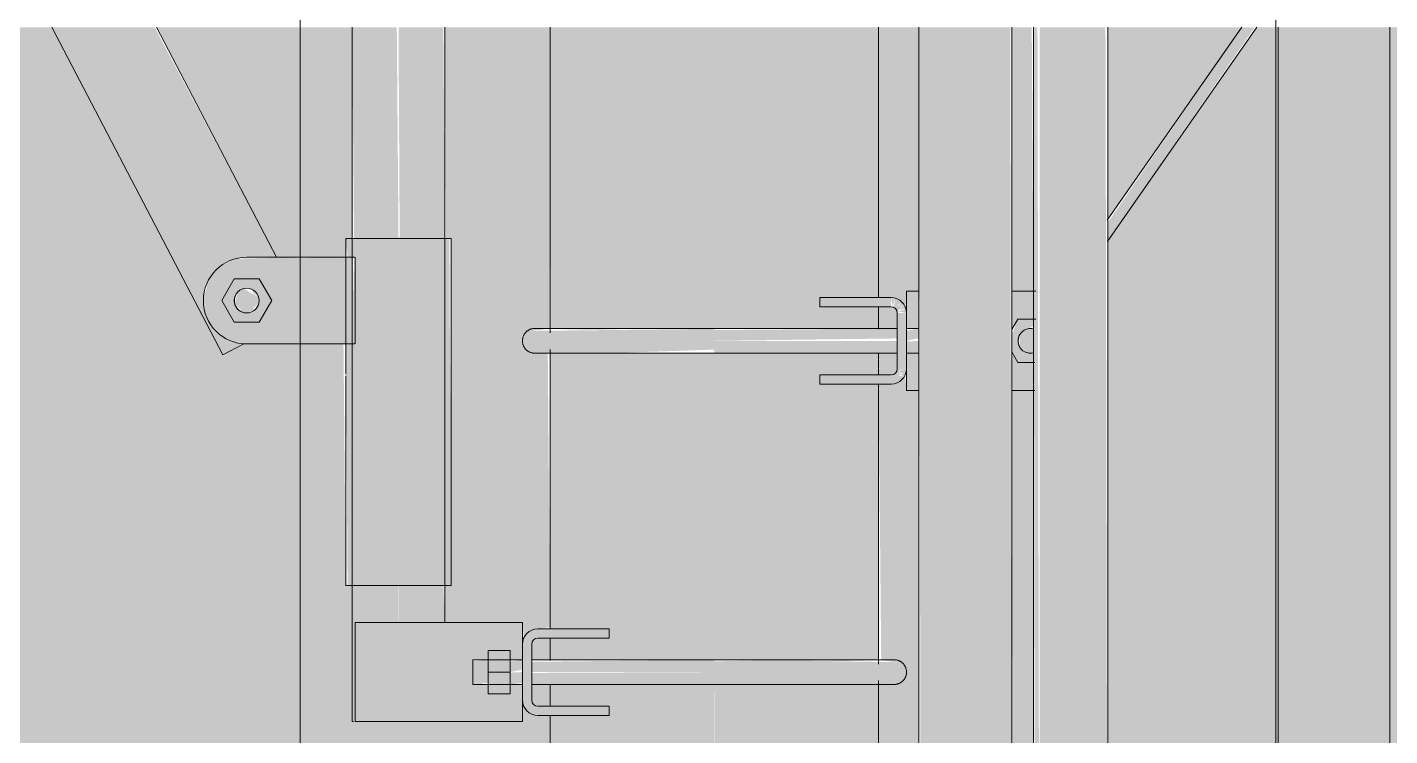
# Model space of a CAD drawing. Header units: inches. Extents: x 20426 to 92531, y -195 to 750.
# Drawn here: x 32822.23 to 32849.72, y 127.71 to 142.02 of the extents above; entities that cross this region are included whole.
import ezdxf

# ---------------------------------------------------------------- set-up
doc = ezdxf.new("R2010")
doc.units = ezdxf.units.IN
doc.header["$MEASUREMENT"] = 0
for name, color, linetype, lineweight in [('A-DOOR', 31, 'Continuous', 13), ('A-WALL-PATT', 111, 'Continuous', 13), ('Q-SPCQ', 91, 'Continuous', 9)]:
    doc.layers.add(name, color=color, linetype=linetype, lineweight=lineweight)

# ---------------------------------------------------------------- blocks, each defined once
blk = doc.blocks.new('opening - opening-837279-Elevation - North')
at = {"layer": 'A-DOOR'}
h = blk.add_hatch(color=256, dxfattribs=at)
h.paths.add_polyline_path([(-25970.39, 2.244), (-25834.39, 2.244), (-25834.39, 36), (-25726.39, 36), (-25726.39, 45.518), (-25970.39, 45.518), (-25970.39, 21.242)], flags=0)
h.paths.add_polyline_path([(-25822.578, 128.125), (-25822.65, 128.167), (-25822.609, 128.312), (-25822.58, 128.136)], flags=0)
h.paths.add_polyline_path([(-25971.39, 48), (-25971.39, 51.482), (-25726.39, 51.482), (-25726.39, 93.768), (-25971.39, 93.768), (-25971.39, 99.732), (-25726.39, 99.732), (-25726.39, 142.018), (-25805.39, 142.018), (-25805.39, 120.312), (-25780.838, 120.258), (-25780.64, 120), (-25780.882, 119.728), (-25781.186, 119.581), (-25782.876, 116.661), (-25784.007, 114.949), (-25785.123, 113.461), (-25785.324, 113.015), (-25785.434, 112.476), (-25786.133, 108.197), (-25786.351, 104.823), (-25786.369, 101.312), (-25794.204, 101.312), (-25794.223, 106.007), (-25794.505, 108.856), (-25795.264, 113.208), (-25795.765, 113.999), (-25796.949, 115.57), (-25798.47, 118.011), (-25799.408, 119.696), (-25799.649, 119.728), (-25799.89, 119.812), (-25800.14, 119.812), (-25800.14, 117.812), (-25801.519, 116.434), (-25801.475, 116.39), (-25803.596, 114.268), (-25803.64, 114.312), (-25805.39, 114.312), (-25805.39, 114), (-25807.89, 114), (-25807.89, 117.353), (-25810.828, 118.688), (-25810.828, 118.563), (-25811.078, 118.605), (-25811.114, 118.688), (-25812.578, 118.688), (-25812.578, 118.813), (-25815.14, 118.813), (-25815.182, 119.437), (-25815.328, 119.437), (-25815.332, 119.75), (-25815.703, 119.75), (-25815.703, 119.312), (-25815.453, 119.312), (-25815.453, 119.125), (-25815.703, 119.125), (-25815.703, 116), (-25822.328, 116), (-25822.379, 119.76), (-25822.678, 119.799), (-25822.831, 120), (-25822.678, 120.2), (-25822.328, 120.25), (-25822.328, 128.125), (-25822.578, 128.136), (-25822.578, 128.312), (-25822.328, 128.317), (-25822.328, 128.75), (-25822.703, 128.75), (-25822.703, 128.437), (-25822.89, 128.437), (-25822.89, 128), (-25826.328, 128), (-25826.328, 130.75), (-25826.453, 130.75), (-25826.501, 135.625), (-25828.522, 135.618), (-25828.945, 135.416), (-25832.384, 142.018), (-25971.39, 142.018), (-25971.39, 145), (-25971.89, 144.945), (-25971.89, 48)], flags=0)
h.paths.add_polyline_path([(-25815.182, 119.281), (-25815.232, 119.364), (-25815.151, 119.357)], flags=0)
h.paths.add_polyline_path([(-25815.232, 119.217), (-25815.296, 119.324), (-25815.182, 119.281)], flags=0)
h.paths.add_polyline_path([(-25815.372, 119.136), (-25815.328, 119.285), (-25815.232, 119.217), (-25815.328, 119.154)], flags=0)
h.paths.add_polyline_path([(-25815.453, 119.125), (-25815.39, 119.204), (-25815.39, 119.133)], flags=0)
h.paths.add_polyline_path([(-25815.151, 119.357), (-25815.232, 119.422), (-25815.14, 119.437)], flags=0)
h.paths.add_polyline_path([(-25815.332, 120.25), (-25815.328, 120.25), (-25815.315, 120.562), (-25815.315, 120.6), (-25815.265, 120.671), (-25815.296, 120.719), (-25815.389, 120.687), (-25815.421, 120.687), (-25815.453, 120.687), (-25815.703, 120.683), (-25815.703, 120.25)], flags=0)
h.paths.add_polyline_path([(-25807.89, 120.384), (-25807.89, 122), (-25807.64, 122), (-25807.64, 142.018), (-25808.069, 142.018), (-25811.078, 137.708), (-25811.078, 121.813), (-25810.828, 121.813), (-25810.828, 121.719), (-25810.759, 121.688)], flags=0)
h.paths.add_polyline_path([(-25815.14, 120.562), (-25815.14, 122.563), (-25815.012, 122.611), (-25814.953, 123.063), (-25814.89, 123.063), (-25814.89, 134.687), (-25815.14, 134.687), (-25815.182, 135.125), (-25815.328, 135.125), (-25815.332, 135.437), (-25815.703, 135.437), (-25815.703, 135), (-25815.453, 135), (-25815.453, 134.812), (-25815.703, 134.812), (-25815.651, 129.241), (-25815.352, 129.2), (-25815.199, 129), (-25815.383, 128.798), (-25815.703, 128.75), (-25815.703, 120.875), (-25815.296, 120.833), (-25815.182, 120.719), (-25815.151, 120.643)], flags=0)
h.paths.add_polyline_path([(-25812.89, 122.688), (-25812.887, 123.063), (-25812.578, 123.063), (-25812.578, 134.687), (-25813.015, 134.687), (-25812.987, 123.063), (-25812.926, 123.063), (-25812.902, 122.813)], flags=0)
h.paths.add_polyline_path([(-25822.659, 128.136), (-25822.799, 128.217), (-25822.642, 128.312), (-25822.656, 128.167)], flags=0)
h.paths.add_polyline_path([(-25822.799, 128.217), (-25822.799, 128.3), (-25822.734, 128.281)], flags=0)
h.paths.add_polyline_path([(-25822.848, 128.281), (-25822.848, 128.36), (-25822.799, 128.31)], flags=0)
h.paths.add_polyline_path([(-25822.88, 128.357), (-25822.848, 128.43), (-25822.811, 128.375), (-25822.848, 128.365)], flags=0)
h.paths.add_polyline_path([(-25822.328, 129.25), (-25822.328, 129.687), (-25822.578, 129.687), (-25822.578, 129.875), (-25822.328, 129.908), (-25822.379, 135.448), (-25822.678, 135.486), (-25822.831, 135.687), (-25822.678, 135.888), (-25822.328, 135.937), (-25822.328, 142.018), (-25824.453, 142.018), (-25824.43, 137.75), (-25824.328, 137.75), (-25824.364, 130.75), (-25824.453, 130.75), (-25824.453, 130), (-25822.89, 130), (-25822.848, 129.562), (-25822.703, 129.562), (-25822.698, 129.25)], flags=0)
h.paths.add_polyline_path([(-25822.89, 129.562), (-25822.848, 129.635), (-25822.799, 129.578), (-25822.88, 129.564)], flags=0)
h.paths.add_polyline_path([(-25822.799, 129.783), (-25822.656, 129.833), (-25822.703, 129.715), (-25822.734, 129.737)], flags=0)
h.paths.add_polyline_path([(-25822.848, 129.719), (-25822.799, 129.783), (-25822.734, 129.676), (-25822.799, 129.7)], flags=0)
h.paths.add_polyline_path([(-25822.686, 129.625), (-25822.88, 129.643), (-25822.799, 129.69), (-25822.698, 129.632)], flags=0)
h.paths.add_polyline_path([(-25822.61, 129.683), (-25822.64, 129.867), (-25822.58, 129.864), (-25822.609, 129.687)], flags=0)
h.paths.add_polyline_path([(-25815.182, 134.969), (-25815.315, 135.06), (-25815.164, 135.014)], flags=0)
h.paths.add_polyline_path([(-25815.232, 134.904), (-25815.296, 135.011), (-25815.182, 134.969)], flags=0)
h.paths.add_polyline_path([(-25815.372, 134.823), (-25815.328, 134.972), (-25815.232, 134.904), (-25815.328, 134.841)], flags=0)
h.paths.add_polyline_path([(-25815.453, 134.812), (-25815.39, 134.892), (-25815.39, 134.821)], flags=0)
h.paths.add_polyline_path([(-25815.151, 135.044), (-25815.315, 135.096), (-25815.14, 135.125)], flags=0)
h.paths.add_polyline_path([(-25815.332, 135.937), (-25815.328, 135.937), (-25815.315, 136.25), (-25815.315, 136.287), (-25815.265, 136.358), (-25815.296, 136.406), (-25815.389, 136.375), (-25815.421, 136.375), (-25815.453, 136.375), (-25815.703, 136.371), (-25815.703, 135.937)], flags=0)
h.paths.add_polyline_path([(-25815.14, 136.25), (-25815.14, 136.687), (-25814.89, 136.687), (-25814.89, 142.018), (-25815.703, 142.018), (-25815.703, 136.562), (-25815.296, 136.521), (-25815.182, 136.406), (-25815.151, 136.331)], flags=0)
h.paths.add_polyline_path([(-25812.739, 136.687), (-25812.578, 136.687), (-25812.614, 142.018), (-25813.015, 142.018), (-25813.015, 136.687), (-25812.743, 136.687)], flags=0)
h.paths.add_polyline_path([(-25827.516, 137.375), (-25826.453, 137.375), (-25826.417, 137.75), (-25826.328, 137.75), (-25826.328, 142.018), (-25830.27, 142.018), (-25827.851, 137.375), (-25827.517, 137.375)], flags=0)
h.paths.add_polyline_path([(-25811.078, 138.144), (-25808.374, 142.018), (-25811.078, 142.018)], flags=0)
blk = doc.blocks.new('Basketball_Backstop-Performance_Sports_Systems-3103-Ceiling_Hung - 27_-0_ to 27_-11 7_8_-V92-Elevation - North')
at = {"layer": 'Q-SPCQ'}
h = blk.add_hatch(color=256, dxfattribs=at)
h.paths.add_polyline_path([(-25828.938, 135.402), (-25828.531, 135.635), (-25828.843, 135.723), (-25829.029, 135.849), (-25829.202, 136.051), (-25829.21, 136.062), (-25829.318, 136.427), (-25829.302, 136.695), (-25829.291, 136.744), (-25829.21, 136.939), (-25829.055, 137.131), (-25828.855, 137.272), (-25828.585, 137.358), (-25828.161, 137.375), (-25827.851, 137.375), (-25830.31, 142.018), (-25832.384, 142.018), (-25828.968, 135.46)], flags=0)
h.paths.add_polyline_path([(-25828.453, 136.25), (-25828.274, 136.326), (-25828.328, 136.346), (-25828.444, 136.256)], flags=0)
h.paths.add_polyline_path([(-25828.211, 136.565), (-25828.338, 136.721), (-25828.328, 136.654), (-25828.214, 136.567)], flags=0)
h.paths.add_polyline_path([(-25833.421, 147.982), (-25833.377, 147.982), (-25855.441, 190.268), (-25857.519, 190.268), (-25835.455, 147.982), (-25833.519, 147.982)], flags=0)
h.paths.add_polyline_path([(-25858.512, 196.232), (-25880.576, 238.518), (-25882.654, 238.518), (-25860.59, 196.232), (-25858.526, 196.232)], flags=0)
h.paths.add_polyline_path([(-25883.908, 244.482), (-25883.647, 244.482), (-25905.71, 286.768), (-25906.34, 286.768), (-25906.413, 286.681), (-25906.772, 286.474), (-25906.942, 286.447), (-25907.214, 286.464), (-25907.345, 286.51), (-25907.591, 286.661), (-25907.773, 286.738), (-25885.695, 244.482), (-25883.956, 244.482)], flags=0)
h = blk.add_hatch(color=256, dxfattribs=at)
h.paths.add_polyline_path([(-25819.873, 116), (-25819.015, 116), (-25819.035, 119.759), (-25822.328, 119.75), (-25822.328, 116), (-25820.671, 116)], flags=0)
h.paths.add_polyline_path([(-25821.486, 120.222), (-25820.651, 120.245), (-25819.015, 120.25), (-25819.015, 128.75), (-25822.328, 128.75), (-25822.319, 128.312), (-25821.207, 128.312), (-25821.207, 128.125), (-25822.328, 128.125), (-25822.325, 120.241), (-25821.506, 120.223)], flags=0)
h.paths.add_polyline_path([(-25819.873, 129.25), (-25819.015, 129.25), (-25819.015, 135.446), (-25822.328, 135.438), (-25822.318, 129.875), (-25821.207, 129.875), (-25821.207, 129.687), (-25822.328, 129.687), (-25822.319, 129.25), (-25820.607, 129.25)], flags=0)
h.paths.add_polyline_path([(-25821.486, 135.91), (-25820.575, 135.932), (-25819.015, 135.937), (-25819.015, 142.018), (-25822.328, 142.018), (-25822.314, 135.928), (-25821.506, 135.911)], flags=0)
h.paths.add_polyline_path([(-25819.634, 147.982), (-25819.015, 147.982), (-25819.015, 152.543), (-25819.801, 152.543), (-25820.11, 161.759), (-25821.886, 161.75), (-25822.328, 161.75), (-25822.306, 147.982), (-25819.873, 147.982)], flags=0)
h.paths.add_polyline_path([(-25821.486, 162.222), (-25820.448, 162.244), (-25820.078, 162.248), (-25820.878, 190.268), (-25822.328, 190.268), (-25822.296, 162.241), (-25821.506, 162.223)], flags=0)
h.paths.add_polyline_path([(-25819.015, 187.186), (-25819.015, 190.268), (-25819.103, 190.268), (-25819.065, 188.927)], flags=0)
h.paths.add_polyline_path([(-25822.054, 196.232), (-25821.049, 196.232), (-25821.884, 224.125), (-25822.328, 224.125), (-25822.273, 196.232), (-25822.215, 196.232)], flags=0)
h.paths.add_polyline_path([(-25819.015, 196.232), (-25819.015, 224.75), (-25820.088, 224.75), (-25819.274, 196.232)], flags=0)
h.paths.add_polyline_path([(-25821.998, 224.312), (-25821.851, 224.312), (-25821.884, 224.75), (-25822.328, 224.75), (-25822.328, 224.312), (-25822.215, 224.312)], flags=0)
h.paths.add_polyline_path([(-25821.877, 225.25), (-25821.89, 225.687), (-25822.328, 225.687), (-25822.328, 225.25), (-25821.884, 225.25)], flags=0)
h.paths.add_polyline_path([(-25819.582, 225.25), (-25819.015, 225.25), (-25819.015, 238.518), (-25820.481, 238.518), (-25820.102, 225.25), (-25819.634, 225.25)], flags=0)
h.paths.add_polyline_path([(-25822.215, 225.875), (-25821.895, 225.875), (-25822.256, 238.518), (-25822.328, 238.518), (-25822.328, 225.875), (-25822.253, 225.875)], flags=0)
h.paths.add_polyline_path([(-25819.681, 244.482), (-25819.015, 244.482), (-25819.015, 281.375), (-25821.149, 281.375), (-25821.149, 280.937), (-25821.579, 280.918), (-25821.636, 279.687), (-25821.657, 279.687), (-25820.652, 244.482), (-25819.873, 244.482)], flags=0)
h = blk.add_hatch(color=256, dxfattribs=at)
h.paths.add_polyline_path([(-25818.158, 116), (-25815.703, 116), (-25815.703, 119.125), (-25816.823, 119.125), (-25816.823, 119.312), (-25815.703, 119.312), (-25815.703, 119.75), (-25819.015, 119.75), (-25819.015, 116)], flags=0)
h.paths.add_polyline_path([(-25816.659, 120.25), (-25815.703, 120.25), (-25815.703, 120.687), (-25816.823, 120.687), (-25816.823, 120.875), (-25815.703, 120.875), (-25815.703, 128.759), (-25818.158, 128.768), (-25819.015, 128.75), (-25818.993, 120.25), (-25816.673, 120.25)], flags=0)
h.paths.add_polyline_path([(-25816.545, 129.222), (-25815.703, 129.241), (-25815.703, 134.812), (-25816.823, 134.812), (-25816.823, 135), (-25815.703, 135), (-25815.703, 135.437), (-25819.015, 135.437), (-25819.015, 129.241), (-25816.631, 129.228)], flags=0)
h.paths.add_polyline_path([(-25816.744, 135.937), (-25815.703, 135.937), (-25815.703, 136.375), (-25816.823, 136.375), (-25816.823, 136.562), (-25815.703, 136.562), (-25815.703, 142.018), (-25819.015, 142.018), (-25819.015, 135.937), (-25816.823, 135.937)], flags=0)
h.paths.add_polyline_path([(-25819.015, 147.982), (-25815.703, 147.982), (-25815.703, 161.125), (-25816.823, 161.125), (-25816.823, 161.312), (-25815.703, 161.312), (-25815.703, 161.75), (-25818.289, 161.75), (-25818.282, 160.798), (-25818.307, 152.543), (-25819.015, 152.543), (-25819.015, 151.422)], flags=0)
h.paths.add_polyline_path([(-25818.282, 162.25), (-25815.703, 162.25), (-25815.703, 162.687), (-25816.823, 162.687), (-25816.823, 162.875), (-25815.703, 162.875), (-25815.703, 190.268), (-25819.015, 190.268), (-25819.015, 187.186), (-25818.303, 162.25)], flags=0)
h.paths.add_polyline_path([(-25818.282, 196.232), (-25815.703, 196.232), (-25815.741, 224.758), (-25818.158, 224.768), (-25819.015, 224.75), (-25819.015, 196.232), (-25818.307, 196.232)], flags=0)
h.paths.add_polyline_path([(-25816.545, 225.222), (-25815.703, 225.241), (-25815.732, 238.518), (-25819.015, 238.518), (-25819.015, 225.241), (-25816.673, 225.231)], flags=0)
h.paths.add_polyline_path([(-25816.264, 244.482), (-25815.703, 244.482), (-25815.703, 281.375), (-25819.015, 281.375), (-25819.015, 244.482), (-25816.673, 244.482)], flags=0)
h = blk.add_hatch(color=256, dxfattribs=at)
h.paths.add_polyline_path([(-25826.31, 128), (-25826.265, 128), (-25826.265, 130), (-25825.39, 130), (-25825.397, 130.75), (-25826.328, 130.75), (-25826.328, 128)], flags=0)
h.paths.add_polyline_path([(-25825.39, 137.75), (-25825.425, 142.018), (-25826.328, 142.018), (-25826.286, 137.75), (-25825.414, 137.75)], flags=0)
h.paths.add_polyline_path([(-25825.39, 147.982), (-25825.39, 190.268), (-25826.328, 190.268), (-25826.277, 147.982), (-25825.44, 147.982)], flags=0)
h.paths.add_polyline_path([(-25825.39, 196.232), (-25825.39, 224), (-25826.265, 224), (-25826.296, 226), (-25826.328, 226), (-25826.296, 196.232), (-25825.559, 196.232)], flags=0)
h = blk.add_hatch(color=256, dxfattribs=at)
h.paths.add_polyline_path([(-25825.39, 130), (-25824.453, 130), (-25824.485, 130.75), (-25825.39, 130.75)], flags=0)
h.paths.add_polyline_path([(-25824.485, 137.75), (-25824.453, 137.75), (-25824.485, 142.018), (-25825.39, 142.018), (-25825.366, 137.75), (-25824.569, 137.75)], flags=0)
h.paths.add_polyline_path([(-25824.453, 147.982), (-25824.485, 190.268), (-25825.39, 190.268), (-25825.341, 147.982), (-25824.478, 147.982)], flags=0)
h.paths.add_polyline_path([(-25825.39, 196.232), (-25824.453, 196.232), (-25824.487, 224), (-25825.39, 224), (-25825.39, 198.304)], flags=0)
h = blk.add_hatch(color=256, dxfattribs=at)
h.paths.add_polyline_path([(-25811.078, 137.708), (-25808.114, 142.018), (-25808.374, 142.018), (-25811.078, 138.079), (-25811.078, 137.715)], flags=0)
h.paths.add_polyline_path([(-25804.134, 147.982), (-25803.906, 147.982), (-25774.442, 190.268), (-25774.694, 190.268), (-25804.161, 147.982)], flags=0)
h.paths.add_polyline_path([(-25770.378, 196.232), (-25770.226, 196.232), (-25761.636, 208.604), (-25761.835, 208.689), (-25770.461, 196.232), (-25770.386, 196.232)], flags=0)
h.paths.add_polyline_path([(-25760.66, 209.936), (-25760.705, 209.967), (-25760.664, 209.936)], flags=0)
h.paths.add_polyline_path([(-25760.808, 209.999), (-25760.844, 210.045), (-25760.809, 210)], flags=0)
h = blk.add_hatch(color=256, dxfattribs=at)
h.paths.add_polyline_path([(-25813.953, 123.063), (-25813.953, 142.018), (-25814.89, 142.018), (-25814.85, 123.063), (-25813.975, 123.063)], flags=0)
h.paths.add_polyline_path([(-25814.858, 164.313), (-25814.89, 164.313), (-25814.868, 163.142)], flags=0)
h.paths.add_polyline_path([(-25813.953, 160.188), (-25813.953, 164.313), (-25814.858, 164.313), (-25814.858, 160.188), (-25814.173, 160.188)], flags=0)
h = blk.add_hatch(color=256, dxfattribs=at)
h.paths.add_polyline_path([(-25813.93, 123.063), (-25813.015, 123.063), (-25813.047, 142.018), (-25813.953, 142.018), (-25813.953, 123.063)], flags=0)
h.paths.add_polyline_path([(-25813.953, 160.188), (-25813.015, 160.188), (-25813.047, 164.313), (-25813.953, 164.313), (-25813.953, 160.798)], flags=0)
h = blk.add_hatch(color=256, dxfattribs=at)
h.paths.add_polyline_path([(-25812.485, 118.688), (-25812.453, 118.688), (-25812.498, 142.018), (-25812.578, 142.018), (-25812.541, 118.688), (-25812.515, 118.688)], flags=0)
h.paths.add_polyline_path([(-25812.453, 147.982), (-25812.485, 160.188), (-25812.578, 160.188), (-25812.523, 147.982), (-25812.462, 147.982)], flags=0)
h = blk.add_hatch(color=256, dxfattribs=at)
h.paths.add_polyline_path([(-25811.203, 118.688), (-25811.203, 142.018), (-25812.453, 142.018), (-25812.453, 118.688)], flags=0)
h.paths.add_polyline_path([(-25812.453, 147.982), (-25811.203, 147.982), (-25811.203, 154.313), (-25812.39, 154.313), (-25812.39, 154.563), (-25811.203, 154.563), (-25811.203, 160.188), (-25812.453, 160.188), (-25812.453, 151.422)], flags=0)
h = blk.add_hatch(color=256, dxfattribs=at)
h.paths.add_polyline_path([(-25811.17, 118.688), (-25811.078, 118.688), (-25811.126, 142.018), (-25811.203, 142.018), (-25811.203, 118.688)], flags=0)
h.paths.add_polyline_path([(-25811.203, 147.982), (-25811.078, 147.982), (-25811.118, 154.313), (-25811.203, 154.313), (-25811.203, 151.422)], flags=0)
h.paths.add_polyline_path([(-25811.097, 154.563), (-25811.078, 154.563), (-25811.114, 160.188), (-25811.203, 160.188), (-25811.144, 154.563), (-25811.114, 154.563)], flags=0)
h = blk.add_hatch(color=256, dxfattribs=at)
h.paths.add_polyline_path([(-25807.64, 114), (-25805.39, 114), (-25805.39, 142.018), (-25807.64, 142.018), (-25807.64, 118.605)], flags=0)
h.paths.add_polyline_path([(-25807.64, 147.982), (-25805.39, 147.982), (-25805.39, 156), (-25807.64, 156), (-25807.64, 149.849)], flags=0)
for points in [[(-25825.39, 130.75), (-25825.39, 137.75), (-25826.453, 137.75), (-25826.417, 137.375), (-25826.28, 137.358), (-25826.31, 135.625), (-25826.453, 135.625), (-25826.417, 130.75), (-25825.665, 130.75)], [(-25825.39, 130.75), (-25824.328, 130.75), (-25824.364, 137.75), (-25825.39, 137.75), (-25825.39, 132.669)], [(-25827.516, 135.625), (-25827.453, 135.625), (-25827.453, 137.375), (-25827.581, 137.358), (-25827.581, 135.625)], [(-25826.512, 135.625), (-25826.512, 137.375), (-25827.453, 137.358), (-25827.453, 135.625)], [(-25826.28, 135.625), (-25826.309, 137.375), (-25826.512, 137.358), (-25826.512, 135.625), (-25826.309, 135.625)], [(-25828.453, 136.25), (-25828.211, 136.435), (-25828.211, 136.565), (-25828.517, 136.741), (-25828.63, 136.677), (-25828.694, 136.435), (-25828.517, 136.259)], [(-25816.744, 136.375), (-25816.39, 136.375), (-25816.39, 136.562), (-25816.823, 136.562), (-25816.823, 136.375)], [(-25812.578, 135.25), (-25812.578, 135.446), (-25812.765, 135.471), (-25812.882, 135.623), (-25812.857, 135.812), (-25812.705, 135.929), (-25812.578, 135.984), (-25812.578, 136.125), (-25812.893, 136.125), (-25813.015, 135.812), (-25813.006, 135.446), (-25812.893, 135.25)], [(-25821.939, 135.687), (-25819.015, 135.687), (-25819.015, 135.929), (-25822.678, 135.888), (-25822.831, 135.687), (-25822.371, 135.687)], [(-25812.578, 135.446), (-25812.578, 135.929), (-25812.705, 135.929), (-25812.857, 135.812), (-25812.857, 135.562), (-25812.705, 135.446)], [(-25822.647, 135.438), (-25821.123, 135.439), (-25819.015, 135.511), (-25819.015, 135.687), (-25822.831, 135.687), (-25822.678, 135.486), (-25822.601, 135.454)], [(-25816.64, 134.812), (-25816.39, 134.812), (-25816.39, 135), (-25816.823, 135), (-25816.823, 134.812), (-25816.744, 134.812)], [(-25823.89, 128), (-25822.89, 128), (-25822.89, 128.75), (-25823.14, 128.75), (-25823.14, 128.562), (-25823.578, 128.562), (-25823.578, 128.75), (-25823.89, 128.783), (-25823.89, 129.25), (-25823.578, 129.25), (-25823.578, 129.437), (-25823.14, 129.437), (-25823.14, 129.25), (-25822.89, 129.25), (-25822.89, 130), (-25826.265, 130), (-25826.265, 128), (-25823.954, 128)], [(-25821.287, 129.687), (-25821.207, 129.687), (-25821.207, 129.875), (-25821.64, 129.875), (-25821.64, 129.687), (-25821.39, 129.687)], [(-25823.578, 129), (-25823.14, 129), (-25823.14, 129.437), (-25823.578, 129.437)], [(-25815.634, 129), (-25815.199, 129), (-25815.352, 129.2), (-25817.92, 129.242), (-25819.015, 129.217), (-25819.015, 129), (-25815.659, 129)], [(-25823.14, 128.562), (-25823.14, 129), (-25823.578, 129), (-25823.578, 128.562)], [(-25815.383, 128.75), (-25815.353, 128.798), (-25815.199, 129), (-25819.015, 129), (-25819.015, 128.759), (-25815.626, 128.759), (-25815.429, 128.752)], [(-25821.287, 128.125), (-25821.207, 128.125), (-25821.207, 128.312), (-25821.64, 128.312), (-25821.64, 128.125), (-25821.39, 128.125)]]:
    blk.add_hatch(color=256, dxfattribs=at).paths.add_polyline_path(points, flags=0)
h = blk.add_hatch(color=256, dxfattribs=at)
h.paths.add_polyline_path([(-25827.581, 135.625), (-25827.581, 137.375), (-25828.679, 137.345), (-25828.958, 137.206), (-25829.071, 137.119), (-25829.21, 136.937), (-25829.316, 136.588), (-25829.328, 136.5), (-25829.298, 136.274), (-25829.21, 136.062), (-25828.958, 135.794), (-25828.89, 135.742), (-25828.517, 135.634), (-25828.073, 135.625), (-25827.948, 135.625)], flags=0)
h.paths.add_polyline_path([(-25828.2, 136.062), (-25828.705, 136.062), (-25828.93, 136.548), (-25828.65, 136.937), (-25828.2, 136.937), (-25827.948, 136.5), (-25828.163, 136.127)], flags=0)
h = blk.add_hatch(color=256, dxfattribs=at)
h.paths.add_polyline_path([(-25828.2, 136.062), (-25827.948, 136.5), (-25828.2, 136.937), (-25828.705, 136.937), (-25828.958, 136.5), (-25828.705, 136.062), (-25828.274, 136.062)], flags=0)
h.paths.add_polyline_path([(-25828.453, 136.25), (-25828.63, 136.323), (-25828.703, 136.5), (-25828.63, 136.677), (-25828.453, 136.75), (-25828.274, 136.674), (-25828.203, 136.5), (-25828.276, 136.323), (-25828.388, 136.259)], flags=0)
h = blk.add_hatch(color=256, dxfattribs=at)
h.paths.add_polyline_path([(-25815.14, 134.687), (-25814.89, 134.687), (-25814.89, 135.437), (-25815.14, 135.437), (-25815.14, 135.014)], flags=0)
h.paths.add_polyline_path([(-25813.015, 134.687), (-25812.578, 134.687), (-25812.578, 135.25), (-25812.893, 135.25), (-25813.015, 135.437), (-25813.015, 135.014)], flags=0)
h.paths.add_polyline_path([(-25813.015, 135.913), (-25812.857, 136.125), (-25812.578, 136.125), (-25812.578, 136.687), (-25813.015, 136.687), (-25813.015, 135.937)], flags=0)
h.paths.add_polyline_path([(-25815.14, 135.937), (-25814.89, 135.937), (-25814.89, 136.687), (-25815.14, 136.687), (-25815.14, 136.125)], flags=0)
h = blk.add_hatch(color=256, dxfattribs=at)
h.paths.add_polyline_path([(-25815.453, 134.812), (-25815.372, 134.823), (-25815.42, 135.004)], flags=0)
h.paths.add_polyline_path([(-25815.453, 134.812), (-25815.453, 135), (-25816.39, 135), (-25816.39, 134.812)], flags=0)
h.paths.add_polyline_path([(-25815.151, 135.044), (-25815.14, 135.125), (-25815.315, 135.088)], flags=0)
h.paths.add_polyline_path([(-25815.182, 134.969), (-25815.151, 135.044), (-25815.26, 135.014)], flags=0)
h.paths.add_polyline_path([(-25815.232, 134.904), (-25815.182, 134.969), (-25815.315, 134.987)], flags=0)
h.paths.add_polyline_path([(-25815.372, 134.823), (-25815.232, 134.904), (-25815.39, 135.017)], flags=0)
h.paths.add_polyline_path([(-25815.14, 136.25), (-25815.151, 136.331), (-25815.315, 136.279)], flags=0)
h.paths.add_polyline_path([(-25815.328, 135.125), (-25815.14, 135.125), (-25815.14, 136.25), (-25815.328, 136.25)], flags=0)
h.paths.add_polyline_path([(-25815.344, 136.312), (-25815.151, 136.331), (-25815.182, 136.406), (-25815.315, 136.33)], flags=0)
h.paths.add_polyline_path([(-25815.364, 136.338), (-25815.182, 136.406), (-25815.232, 136.471), (-25815.315, 136.388)], flags=0)
h.paths.add_polyline_path([(-25815.372, 136.552), (-25815.453, 136.562), (-25815.42, 136.371)], flags=0)
h.paths.add_polyline_path([(-25815.39, 136.358), (-25815.232, 136.471), (-25815.372, 136.552)], flags=0)
h.paths.add_polyline_path([(-25815.453, 136.375), (-25815.453, 136.562), (-25816.39, 136.562), (-25816.39, 136.375)], flags=0)
h = blk.add_hatch(color=256, dxfattribs=at)
h.paths.add_polyline_path([(-25819.015, 135.687), (-25815.328, 135.736), (-25815.328, 135.937), (-25819.015, 135.904), (-25819.015, 135.752)], flags=0)
h.paths.add_polyline_path([(-25815.14, 135.687), (-25814.89, 135.742), (-25814.89, 135.937), (-25815.14, 135.896), (-25815.14, 135.739)], flags=0)
h = blk.add_hatch(color=256, dxfattribs=at)
h.paths.add_polyline_path([(-25815.328, 135.437), (-25815.328, 135.687), (-25819.015, 135.687), (-25819.015, 135.437)], flags=0)
h.paths.add_polyline_path([(-25814.89, 135.437), (-25814.89, 135.687), (-25815.14, 135.674), (-25815.14, 135.437)], flags=0)
h = blk.add_hatch(color=256, dxfattribs=at)
h.paths.add_polyline_path([(-25822.578, 128.125), (-25822.61, 128.317), (-25822.659, 128.136)], flags=0)
h.paths.add_polyline_path([(-25821.64, 128.125), (-25821.64, 128.312), (-25822.578, 128.312), (-25822.578, 128.125)], flags=0)
h.paths.add_polyline_path([(-25822.88, 128.357), (-25822.698, 128.405), (-25822.89, 128.437)], flags=0)
h.paths.add_polyline_path([(-25822.848, 128.281), (-25822.686, 128.375), (-25822.88, 128.357)], flags=0)
h.paths.add_polyline_path([(-25822.799, 128.217), (-25822.666, 128.349), (-25822.848, 128.281)], flags=0)
h.paths.add_polyline_path([(-25822.659, 128.136), (-25822.64, 128.329), (-25822.799, 128.217), (-25822.734, 128.167)], flags=0)
h.paths.add_polyline_path([(-25822.89, 129.562), (-25822.698, 129.595), (-25822.88, 129.643)], flags=0)
h.paths.add_polyline_path([(-25822.89, 128.437), (-25822.703, 128.437), (-25822.703, 129.562), (-25822.89, 129.562)], flags=0)
h.paths.add_polyline_path([(-25822.686, 129.625), (-25822.848, 129.719), (-25822.88, 129.643)], flags=0)
h.paths.add_polyline_path([(-25822.666, 129.651), (-25822.799, 129.783), (-25822.848, 129.719)], flags=0)
h.paths.add_polyline_path([(-25822.659, 129.864), (-25822.61, 129.683), (-25822.578, 129.875)], flags=0)
h.paths.add_polyline_path([(-25822.64, 129.671), (-25822.659, 129.864), (-25822.799, 129.783)], flags=0)
h.paths.add_polyline_path([(-25822.578, 129.687), (-25821.64, 129.687), (-25821.64, 129.875), (-25822.578, 129.875)], flags=0)
h = blk.add_hatch(color=256, dxfattribs=at)
h.paths.add_polyline_path([(-25823.89, 129), (-25823.578, 129), (-25823.578, 129.25), (-25823.89, 129.217), (-25823.89, 129.065)], flags=0)
h.paths.add_polyline_path([(-25823.14, 129), (-25822.89, 129.051), (-25822.89, 129.25), (-25823.14, 129.21), (-25823.14, 129.055)], flags=0)
h.paths.add_polyline_path([(-25822.703, 129), (-25819.015, 129), (-25819.015, 129.25), (-25822.703, 129.207), (-25822.703, 129.049)], flags=0)
h = blk.add_hatch(color=256, dxfattribs=at)
h.paths.add_polyline_path([(-25819.015, 128.75), (-25819.015, 129), (-25822.703, 128.984), (-25822.703, 128.75), (-25819.634, 128.75)], flags=0)
h.paths.add_polyline_path([(-25823.89, 128.75), (-25823.578, 128.783), (-25823.578, 129), (-25823.89, 129), (-25823.89, 128.759)], flags=0)
h.paths.add_polyline_path([(-25823.14, 128.75), (-25822.89, 128.783), (-25822.89, 129), (-25823.14, 128.99), (-25823.14, 128.757)], flags=0)
for p, q in [((-25832.384, 142.018), (-25828.938, 135.402)), ((-25827.851, 137.375), (-25830.27, 142.018)), ((-25826.328, 142.018), (-25826.328, 128)), ((-25824.453, 130), (-25824.453, 142.018)), ((-25822.328, 142.018), (-25822.328, 135.849)), ((-25815.703, 136.562), (-25815.703, 142.018)), ((-25814.89, 142.018), (-25814.89, 118.813)), ((-25813.015, 118.813), (-25813.015, 142.018)), ((-25812.578, 142.018), (-25812.578, 123.063)), ((-25811.094, 137.684), (-25808.069, 142.018)), ((-25808.374, 142.018), (-25811.094, 138.12)), ((-25811.078, 118.688), (-25811.078, 142.018)), ((-25807.64, 114), (-25807.64, 142.018)), ((-25805.39, 142.018), (-25805.39, 114)), ((-25826.453, 137.75), (-25826.453, 135.014)), ((-25826.453, 137.75), (-25825.39, 137.75)), ((-25825.39, 137.75), (-25824.328, 137.75)), ((-25824.328, 130.75), (-25824.328, 137.75)), ((-25828.453, 137.375), (-25827.581, 137.375)), ((-25827.581, 137.375), (-25827.453, 137.375)), ((-25827.453, 137.375), (-25826.512, 137.375)), ((-25826.512, 137.375), (-25826.276, 137.375)), ((-25826.265, 135.625), (-25826.265, 137.375)), ((-25828.705, 136.937), (-25828.958, 136.5)), ((-25828.2, 136.937), (-25828.705, 136.937)), ((-25827.948, 136.5), (-25828.2, 136.937)), ((-25815.14, 136.25), (-25815.14, 136.687)), ((-25815.14, 136.687), (-25814.89, 136.687)), ((-25813.015, 136.687), (-25812.53, 136.687)), ((-25828.958, 136.5), (-25828.705, 136.062)), ((-25828.2, 136.062), (-25827.948, 136.5)), ((-25816.89, 136.562), (-25816.89, 136.375)), ((-25816.816, 136.562), (-25816.89, 136.562)), ((-25816.89, 136.562), (-25816.39, 136.562)), ((-25816.89, 136.562), (-25816.89, 136.375)), ((-25816.39, 136.375), (-25816.89, 136.375)), ((-25816.89, 136.375), (-25816.816, 136.375)), ((-25815.453, 136.562), (-25816.39, 136.562)), ((-25816.39, 136.375), (-25815.453, 136.375)), ((-25815.703, 135.921), (-25815.703, 136.375)), ((-25815.328, 136.25), (-25815.328, 135.125)), ((-25815.14, 135.125), (-25815.14, 136.25)), ((-25812.893, 136.125), (-25813.015, 135.913)), ((-25812.53, 136.125), (-25812.893, 136.125)), ((-25828.705, 136.062), (-25828.2, 136.062)), ((-25815.328, 135.937), (-25819.015, 135.937)), ((-25814.89, 135.937), (-25815.14, 135.937)), ((-25828.522, 135.618), (-25828.938, 135.402)), ((-25827.581, 135.625), (-25828.453, 135.625)), ((-25827.453, 135.625), (-25827.581, 135.625)), ((-25826.512, 135.625), (-25827.453, 135.625)), ((-25826.276, 135.625), (-25826.512, 135.625)), ((-25822.328, 135.515), (-25822.328, 129.875)), ((-25819.015, 135.437), (-25815.328, 135.437)), ((-25815.703, 135), (-25815.703, 135.446)), ((-25815.14, 135.437), (-25814.89, 135.437)), ((-25813.015, 135.462), (-25812.893, 135.25)), ((-25826.453, 134.983), (-25826.453, 130.75)), ((-25816.89, 135), (-25816.89, 134.812)), ((-25816.816, 135), (-25816.89, 135)), ((-25816.89, 135), (-25816.39, 135)), ((-25816.89, 135), (-25816.89, 134.812)), ((-25816.39, 135), (-25815.453, 135)), ((-25815.14, 134.687), (-25815.14, 135.125)), ((-25812.893, 135.25), (-25812.553, 135.25)), ((-25816.39, 134.812), (-25816.89, 134.812)), ((-25816.89, 134.812), (-25816.816, 134.812)), ((-25815.453, 134.812), (-25816.39, 134.812)), ((-25815.703, 129.161), (-25815.703, 134.812)), ((-25815.14, 134.687), (-25814.89, 134.687)), ((-25813.015, 134.687), (-25812.553, 134.687)), ((-25825.39, 130.75), (-25826.453, 130.75)), ((-25824.328, 130.75), (-25825.39, 130.75)), ((-25826.265, 128), (-25826.265, 130)), ((-25826.265, 130), (-25822.89, 130)), ((-25822.89, 130), (-25822.89, 129.562)), ((-25821.64, 129.875), (-25822.578, 129.875)), ((-25821.64, 129.875), (-25821.14, 129.875)), ((-25821.14, 129.875), (-25821.215, 129.875)), ((-25821.14, 129.687), (-25821.14, 129.875)), ((-25821.14, 129.687), (-25821.14, 129.875)), ((-25822.89, 129.562), (-25822.89, 128.437)), ((-25822.703, 128.437), (-25822.703, 129.562)), ((-25822.578, 129.687), (-25821.64, 129.687)), ((-25822.328, 129.687), (-25822.328, 129.233)), ((-25821.14, 129.687), (-25821.64, 129.687)), ((-25821.215, 129.687), (-25821.14, 129.687)), ((-25822.89, 129.25), (-25823.89, 129.25)), ((-25823.89, 129), (-25823.89, 129.25)), ((-25823.578, 129), (-25823.578, 129.437)), ((-25823.578, 129.437), (-25823.14, 129.437)), ((-25823.14, 129.437), (-25823.14, 129)), ((-25819.015, 129.25), (-25822.703, 129.25)), ((-25823.89, 128.75), (-25823.89, 129)), ((-25823.578, 128.562), (-25823.578, 129)), ((-25823.14, 129), (-25823.578, 129)), ((-25823.14, 129), (-25823.14, 128.562)), ((-25823.89, 128.75), (-25822.89, 128.75)), ((-25822.703, 128.75), (-25819.015, 128.75)), ((-25822.328, 128.759), (-25822.328, 128.312)), ((-25815.703, 120.875), (-25815.703, 128.828)), ((-25823.578, 128.562), (-25823.14, 128.562)), ((-25822.89, 128.437), (-25822.89, 128)), ((-25822.578, 128.312), (-25821.64, 128.312)), ((-25821.64, 128.125), (-25822.578, 128.125)), ((-25822.328, 128.125), (-25822.328, 120.161)), ((-25821.64, 128.312), (-25821.14, 128.312)), ((-25821.14, 128.125), (-25821.64, 128.125)), ((-25821.14, 128.312), (-25821.215, 128.312)), ((-25821.215, 128.125), (-25821.14, 128.125)), ((-25821.14, 128.125), (-25821.14, 128.312)), ((-25821.14, 128.125), (-25821.14, 128.312)), ((-25826.296, 128), (-25826.328, 128)), ((-25822.89, 128), (-25826.265, 128))]:
    blk.add_line(p, q, dxfattribs=at)
at = {"layer": 'Q-SPCQ', "flags": 128}
for points in [[(-25822.89, 135.687), (-25822.89, 135.697), (-25822.889, 135.707), (-25822.888, 135.717), (-25822.887, 135.727), (-25822.885, 135.737), (-25822.883, 135.747), (-25822.88, 135.757), (-25822.878, 135.766), (-25822.874, 135.776), (-25822.87, 135.785), (-25822.866, 135.794), (-25822.862, 135.803), (-25822.857, 135.812), (-25822.852, 135.82), (-25822.847, 135.829), (-25822.841, 135.837), (-25822.835, 135.845), (-25822.828, 135.852), (-25822.821, 135.86), (-25822.814, 135.867), (-25822.807, 135.874), (-25822.8, 135.88), (-25822.792, 135.886), (-25822.784, 135.892), (-25822.775, 135.898), (-25822.767, 135.903), (-25822.758, 135.908), (-25822.749, 135.913), (-25822.74, 135.917), (-25822.731, 135.921), (-25822.721, 135.924), (-25822.712, 135.927), (-25822.702, 135.93), (-25822.693, 135.932), (-25822.683, 135.934), (-25822.673, 135.935), (-25822.663, 135.936), (-25822.653, 135.937), (-25822.643, 135.937), (-25822.64, 135.937)], [(-25819.015, 135.937), (-25819.16, 135.937), (-25819.305, 135.937), (-25819.449, 135.937), (-25819.593, 135.937), (-25819.735, 135.937), (-25819.877, 135.937), (-25820.017, 135.937), (-25820.156, 135.937), (-25820.292, 135.937), (-25820.427, 135.937), (-25820.559, 135.937), (-25820.689, 135.937), (-25820.816, 135.937), (-25820.941, 135.937), (-25821.062, 135.937), (-25821.18, 135.937), (-25821.295, 135.937), (-25821.405, 135.937), (-25821.513, 135.937), (-25821.616, 135.937), (-25821.715, 135.937), (-25821.809, 135.937), (-25821.899, 135.937), (-25821.985, 135.937), (-25822.066, 135.937), (-25822.141, 135.937), (-25822.212, 135.937), (-25822.278, 135.937), (-25822.339, 135.937), (-25822.394, 135.937), (-25822.444, 135.937), (-25822.488, 135.937), (-25822.527, 135.937), (-25822.56, 135.937), (-25822.587, 135.937), (-25822.609, 135.937), (-25822.625, 135.937), (-25822.636, 135.937), (-25822.64, 135.937), (-25822.64, 135.937)], [(-25822.64, 135.937), (-25822.637, 135.937), (-25822.629, 135.937), (-25822.614, 135.937), (-25822.594, 135.937), (-25822.568, 135.937), (-25822.536, 135.937), (-25822.499, 135.937), (-25822.456, 135.937), (-25822.408, 135.937), (-25822.354, 135.937)], [(-25822.64, 135.437), (-25822.65, 135.438), (-25822.66, 135.438), (-25822.67, 135.439), (-25822.68, 135.441), (-25822.69, 135.442), (-25822.7, 135.445), (-25822.709, 135.447), (-25822.719, 135.45), (-25822.728, 135.454), (-25822.738, 135.457), (-25822.747, 135.461), (-25822.756, 135.466), (-25822.764, 135.471), (-25822.773, 135.476), (-25822.781, 135.481), (-25822.79, 135.487), (-25822.797, 135.493), (-25822.805, 135.5), (-25822.812, 135.506), (-25822.82, 135.513), (-25822.826, 135.521), (-25822.833, 135.528), (-25822.839, 135.536), (-25822.845, 135.544), (-25822.851, 135.552), (-25822.856, 135.561), (-25822.861, 135.57), (-25822.865, 135.579), (-25822.869, 135.588), (-25822.873, 135.597), (-25822.877, 135.606), (-25822.88, 135.616), (-25822.882, 135.625), (-25822.885, 135.635), (-25822.887, 135.645), (-25822.888, 135.655), (-25822.889, 135.665), (-25822.89, 135.675), (-25822.89, 135.685), (-25822.89, 135.687)], [(-25822.339, 135.437), (-25822.394, 135.437), (-25822.444, 135.437), (-25822.488, 135.437), (-25822.527, 135.437), (-25822.56, 135.437), (-25822.587, 135.437), (-25822.609, 135.437), (-25822.625, 135.437), (-25822.636, 135.437), (-25822.64, 135.437), (-25822.64, 135.437)], [(-25822.64, 135.437), (-25822.637, 135.437), (-25822.629, 135.437), (-25822.614, 135.437), (-25822.594, 135.437), (-25822.568, 135.437), (-25822.536, 135.437), (-25822.499, 135.437), (-25822.456, 135.437), (-25822.408, 135.437), (-25822.354, 135.437), (-25822.295, 135.437), (-25822.231, 135.437), (-25822.161, 135.437), (-25822.087, 135.437), (-25822.007, 135.437), (-25821.923, 135.437), (-25821.834, 135.437), (-25821.741, 135.437), (-25821.643, 135.437), (-25821.541, 135.437), (-25821.435, 135.437), (-25821.325, 135.437), (-25821.211, 135.437), (-25821.094, 135.437), (-25820.974, 135.437), (-25820.85, 135.437), (-25820.724, 135.437), (-25820.595, 135.437), (-25820.463, 135.437), (-25820.329, 135.437), (-25820.193, 135.437), (-25820.055, 135.437), (-25819.915, 135.437), (-25819.774, 135.437), (-25819.631, 135.437), (-25819.488, 135.437), (-25819.344, 135.437), (-25819.199, 135.437), (-25819.054, 135.437), (-25819.015, 135.437)], [(-25815.39, 129.25), (-25815.393, 129.25), (-25815.402, 129.25), (-25815.416, 129.25), (-25815.437, 129.25), (-25815.462, 129.25), (-25815.494, 129.25), (-25815.531, 129.25), (-25815.574, 129.25), (-25815.623, 129.25), (-25815.676, 129.25), (-25815.736, 129.25), (-25815.8, 129.25), (-25815.869, 129.25), (-25815.944, 129.25), (-25816.023, 129.25), (-25816.108, 129.25), (-25816.197, 129.25), (-25816.29, 129.25), (-25816.388, 129.25), (-25816.49, 129.25), (-25816.596, 129.25), (-25816.706, 129.25), (-25816.819, 129.25), (-25816.936, 129.25), (-25817.057, 129.25), (-25817.18, 129.25), (-25817.307, 129.25), (-25817.436, 129.25), (-25817.568, 129.25), (-25817.702, 129.25), (-25817.838, 129.25), (-25817.976, 129.25), (-25818.116, 129.25), (-25818.257, 129.25), (-25818.399, 129.25), (-25818.542, 129.25), (-25818.687, 129.25), (-25818.831, 129.25), (-25818.976, 129.25), (-25819.015, 129.25)], [(-25815.692, 129.25), (-25815.637, 129.25), (-25815.587, 129.25), (-25815.542, 129.25), (-25815.504, 129.25), (-25815.47, 129.25), (-25815.443, 129.25), (-25815.421, 129.25), (-25815.405, 129.25), (-25815.395, 129.25), (-25815.39, 129.25), (-25815.39, 129.25)], [(-25815.39, 129.25), (-25815.38, 129.25), (-25815.37, 129.249), (-25815.36, 129.248), (-25815.35, 129.247), (-25815.341, 129.245), (-25815.331, 129.243), (-25815.321, 129.24), (-25815.312, 129.237), (-25815.302, 129.234), (-25815.293, 129.23), (-25815.284, 129.226), (-25815.275, 129.222), (-25815.266, 129.217), (-25815.257, 129.212), (-25815.249, 129.206), (-25815.241, 129.201), (-25815.233, 129.194), (-25815.225, 129.188), (-25815.218, 129.181), (-25815.211, 129.174), (-25815.204, 129.167), (-25815.198, 129.159), (-25815.191, 129.151), (-25815.185, 129.143), (-25815.18, 129.135), (-25815.175, 129.127), (-25815.17, 129.118), (-25815.165, 129.109), (-25815.161, 129.1), (-25815.157, 129.091), (-25815.154, 129.081), (-25815.151, 129.072), (-25815.148, 129.062), (-25815.146, 129.052), (-25815.144, 129.042), (-25815.142, 129.033), (-25815.141, 129.023), (-25815.141, 129.013), (-25815.14, 129.003), (-25815.14, 129)], [(-25815.14, 129), (-25815.14, 128.99), (-25815.141, 128.98), (-25815.142, 128.97), (-25815.143, 128.96), (-25815.145, 128.95), (-25815.147, 128.941), (-25815.15, 128.931), (-25815.153, 128.921), (-25815.156, 128.912), (-25815.16, 128.903), (-25815.164, 128.894), (-25815.168, 128.885), (-25815.173, 128.876), (-25815.178, 128.867), (-25815.184, 128.859), (-25815.19, 128.851), (-25815.196, 128.843), (-25815.202, 128.835), (-25815.209, 128.828), (-25815.216, 128.821), (-25815.223, 128.814), (-25815.231, 128.807), (-25815.239, 128.801), (-25815.247, 128.795), (-25815.255, 128.79), (-25815.264, 128.784), (-25815.272, 128.78), (-25815.281, 128.775), (-25815.29, 128.771), (-25815.3, 128.767), (-25815.309, 128.764), (-25815.319, 128.76), (-25815.328, 128.758), (-25815.338, 128.756), (-25815.348, 128.754), (-25815.358, 128.752), (-25815.368, 128.751), (-25815.378, 128.75), (-25815.388, 128.75), (-25815.39, 128.75)], [(-25819.015, 128.75), (-25818.87, 128.75), (-25818.726, 128.75), (-25818.581, 128.75), (-25818.438, 128.75), (-25818.295, 128.75), (-25818.154, 128.75), (-25818.013, 128.75), (-25817.875, 128.75), (-25817.738, 128.75), (-25817.604, 128.75), (-25817.471, 128.75), (-25817.341, 128.75), (-25817.214, 128.75), (-25817.09, 128.75), (-25816.968, 128.75), (-25816.85, 128.75), (-25816.736, 128.75), (-25816.625, 128.75), (-25816.518, 128.75), (-25816.415, 128.75), (-25816.316, 128.75), (-25816.221, 128.75), (-25816.131, 128.75), (-25816.046, 128.75), (-25815.965, 128.75), (-25815.889, 128.75), (-25815.818, 128.75), (-25815.752, 128.75), (-25815.692, 128.75), (-25815.637, 128.75), (-25815.587, 128.75), (-25815.542, 128.75), (-25815.504, 128.75), (-25815.47, 128.75), (-25815.443, 128.75), (-25815.421, 128.75), (-25815.405, 128.75), (-25815.395, 128.75), (-25815.39, 128.75), (-25815.39, 128.75)], [(-25815.39, 128.75), (-25815.393, 128.75), (-25815.402, 128.75), (-25815.416, 128.75), (-25815.437, 128.75), (-25815.462, 128.75), (-25815.494, 128.75), (-25815.531, 128.75), (-25815.574, 128.75), (-25815.623, 128.75), (-25815.676, 128.75)]]:
    blk.add_lwpolyline(points, dxfattribs=at)
at = {"layer": 'Q-SPCQ'}
for centre, radius, start, end in [((-25828.453, 136.5), 0.875, 90, 270), ((-25828.453, 136.5), 0.25, 90, 270), ((-25828.453, 136.5), 0.25, 105, 120), ((-25828.453, 136.5), 0.25, 270, 90), ((-25828.453, 136.5), 0.25, 270, 90), ((-25828.453, 136.5), 0.25, 150, 255), ((-25815.453, 136.25), 0.312, 0, 90), ((-25815.453, 136.25), 0.125, 0, 90), ((-25812.64, 135.687), 0.25, 75, 180), ((-25812.64, 135.687), 0.25, 150, 180), ((-25812.64, 135.687), 0.25, 75, 120), ((-25812.64, 135.687), 0.25, 180, 285), ((-25812.64, 135.687), 0.25, 180, 210), ((-25812.64, 135.687), 0.25, 240, 285), ((-25815.453, 135.125), 0.312, 270, 0), ((-25815.453, 135.125), 0.125, 270, 0), ((-25822.578, 129.562), 0.312, 90, 180), ((-25822.578, 129.562), 0.125, 90, 180), ((-25822.578, 128.437), 0.312, 180, 270), ((-25822.578, 128.437), 0.125, 180, 270)]:
    blk.add_arc(centre, radius, start, end, dxfattribs=at)

msp = doc.modelspace()

# ---------------------------------------------------------------- hatches: boundary and pattern name
at = {"layer": 'A-WALL-PATT', "lineweight": 9}
h = msp.add_hatch(dxfattribs=at)
h.set_pattern_fill('FP_31', color=256, style=0, pattern_type=2)
h.set_pattern_definition([(90, (-84652.361, 0), (-19.685, 1e-15), [])])
h.paths.add_polyline_path([(32660.684, 0.062), (32661.472, 0.062), (32661.472, 1.456), (32959.969, 1.456), (32959.969, 0.062), (32960.757, 0.062), (32960.757, 243.744), (32963.591, 243.744), (32963.591, 242.956), (33832.341, 242.956), (33832.341, 243.744), (33835.175, 243.744), (33835.175, 0.062), (33835.963, 0.062), (33835.963, 1.456), (34117.969, 1.456), (34117.969, 0.062), (34118.757, 0.062), (34118.757, 243.744), (34121.591, 243.744), (34121.591, 242.956), (35279.841, 242.956), (35279.841, 243.744), (35282.675, 243.744), (35282.675, 0.062), (35283.463, 0.062), (35283.463, 1.456), (35565.469, 1.456), (35565.469, 0.062), (35566.257, 0.062), (35566.257, 243.744), (35569.091, 243.744), (35569.091, 242.956), (35867.437, 242.956), (35867.437, 388.457), (32661.472, 388.457), (32661.472, 391.229), (32660.684, 391.229), (32660.684, 2.253)], flags=0)

# ---------------------------------------------------------------- block references
at = {"layer": 'A-DOOR'}
msp.add_blockref('opening - opening-837279-Elevation - North', (58655.106, 0), dxfattribs=at)
at = {"layer": 'Q-SPCQ'}
msp.add_blockref('Basketball_Backstop-Performance_Sports_Systems-3103-Ceiling_Hung - 27_-0_ to 27_-11 7_8_-V92-Elevation - North', (58655.106, 0), dxfattribs=at)

doc.saveas('drawing.dxf')
